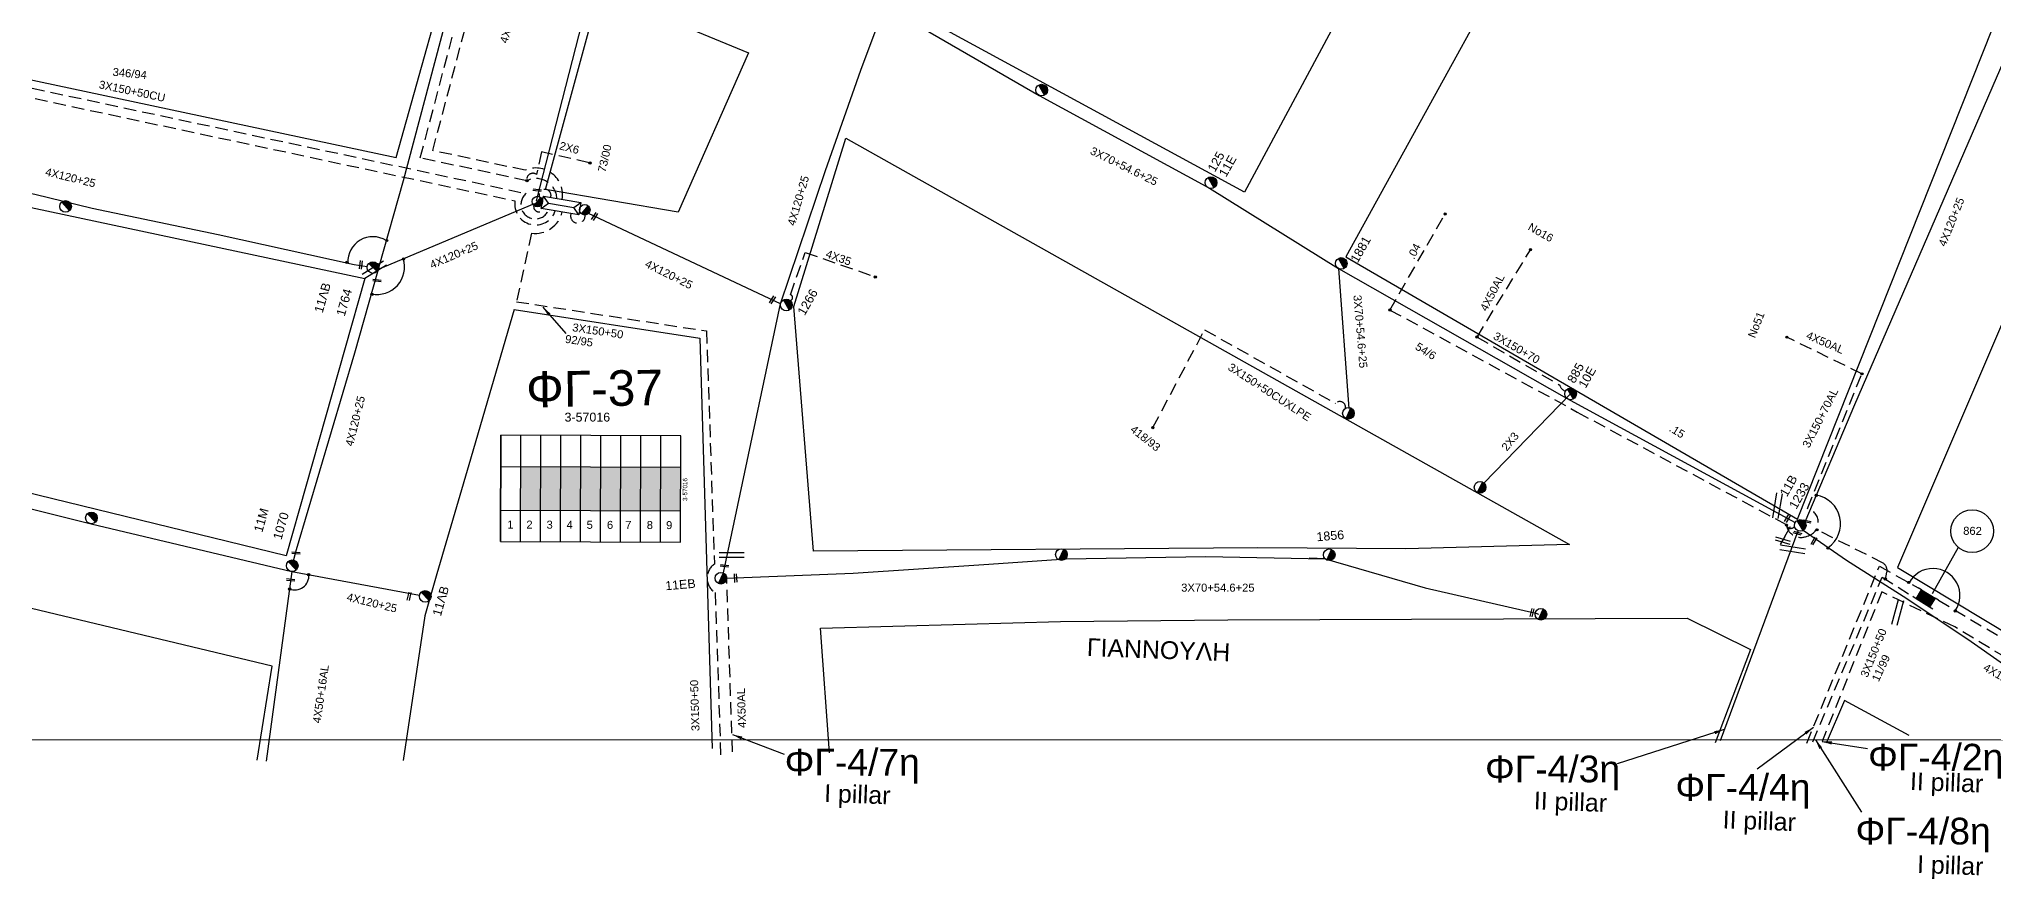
# Model space of a CAD drawing. Header units: millimetres. Extents: x 2662 to 4998, y 438 to 1235.
# Drawn here: x 4490.6 to 4689.3, y 703.5 to 788.8 of the extents above; entities that cross this region are included whole.
import ezdxf
from ezdxf.enums import TextEntityAlignment as Align

# ---------------------------------------------------------------- set-up
doc = ezdxf.new("R2010")
doc.units = ezdxf.units.MM
doc.linetypes.add('DASHED', pattern=[19.05, 12.7, -6.35])
for name, color, linetype in [('Link Box 4 Διευθύνσεων', 7, 'Continuous'), ('Άγνωστα', 7, 'Continuous'), ('Ασφαλειοκιβώτια Χ.Τ 9 αναχωρήσεων', 7, 'Continuous'), ('Γυμνά εναέρια ΧΤ και ΦΟΠ (3Φ)   4x50+16AL', 7, 'Continuous'), ('Επιγραφές - Σχήματα', 7, 'Continuous'), ('Καλώδια ΧΤ   3x150+50CU', 7, 'DASHED'), ('Καλώδια ΧΤ   3x150+70 XLPE', 7, 'DASHED'), ('Καλώδια ΧΤ   3x150+70AL', 7, 'DASHED'), ('Καλώδια ΧΤ   3x150AL+50CU', 7, 'DASHED'), ('Καλώδια ΧΤ   3x150AL+50XLPE', 7, 'DASHED'), ('Καλώδια ΧΤ   4x50AL', 7, 'DASHED'), ('Μηχανική τομή', 7, 'Continuous'), ('Στύλος ΦΜ', 7, 'Continuous'), ('Στύλος ΦΜ @ 1', 7, 'Continuous'), ('Συνδέσεις', 7, 'Continuous'), ('Συνεστραμμένα ΧΤ   3x70+54.6+25 AL', 7, 'SYN_LINE'), ('Συνεστραμμενα ΧΤ  4Χ120+25 Al', 7, 'Continuous'), ('Τομή', 7, 'Continuous'), ('Υποσταθμός εναέριος 2 στύλων', 7, 'Continuous'), ('Υποσταθμός πόλεως', 7, 'Continuous'), ('Υπόβαθρο ΔΕΗ', 7, 'Continuous'), ('Υπόγεια Καλώδια Δικτύου ΧΤ   .04', 7, 'DASHED'), ('Υπόγεια καλώδια Παροχών ΧΤ   .15', 7, 'DASHED')]:
    doc.layers.add(name, color=color, linetype=linetype)
doc.styles.add('arial', font='ARIAL.TTF')
doc.styles.get("Standard").update_dxf_attribs({"font": 'ARIAL.TTF'})
doc.linetypes.add('SYN_LINE', pattern='A,0.5,-0.0001,["/\\/\\/\\/",Standard,S=0.1,R=0,X=0,Y=-0.05],-0.25', length=0.7501)
doc.dimstyles.new('ISO-25', dxfattribs={"dimtxt": 2.5, "dimasz": 2.5, "dimexe": 1.25, "dimexo": 0.625, "dimtad": 1, "dimtxsty": 'Standard', "dimcen": 2.5, "dimadec": 0, "dimazin": 0, "dimtfac": 1, "dimtmove": 0, "dimatfit": 3, "dimfxl": 1, "dimarcsym": 0})

# ---------------------------------------------------------------- blocks, each defined once
blk = doc.blocks.new('ΤΟΜΗ')
at = {"layer": 'Τομή', "ltscale": 40}
for p, q in [((-5.68, 0), (5.68, 0)), ((5.68, -2.33), (-5.68, -2.33))]:
    blk.add_line(p, q, dxfattribs=at)
blk = doc.blocks.new('ΜΗΧΑΝΙΚΗ ΤΟΜΗ')
at = {"layer": 'Μηχανική τομή', "ltscale": 40}
for p, q in [((-1.89, 0.78), (1.89, 0.78)), ((1.89, 0), (-1.89, 0))]:
    blk.add_line(p, q, dxfattribs=at)
blk = doc.blocks.new('ΥΠΑΡΧΩΝ ΤΣΙΜΕΝΤΕΝΙΟΣ ΣΤΥΛΟΣ')
at = {"layer": 'Στύλος ΦΜ'}
blk.add_hatch(color=7, dxfattribs=at).paths.add_polyline_path([(-1.29, -2.28, 0.574793), (2.62, 0, 0.268822), (1.3, 2.27)])
at = {"layer": 'Στύλος ΦΜ', "color": 7}
blk.add_line((-1.29, -2.28), (1.3, 2.27), dxfattribs=at)
blk.add_circle((0, 0), 2.62, dxfattribs=at)
at = {"layer": 'Στύλος ΦΜ', "flags": 4}
for tag, p in [('ΑΡΙΘΜΟΣ', (-4.68, 8.05)), ('ΤΥΠΟΣ', (-4.91, 3.03))]:
    blk.add_attdef(tag, p, '', height=4, dxfattribs=at)
blk = doc.blocks.new('LINK BOX 4 ΑΝΑΧΩΡΗΣΕΩΝ')
at = {"layer": 'Link Box 4 Διευθύνσεων', "ltscale": 40}
blk.add_hatch(color=256, dxfattribs=at).paths.add_polyline_path([(-3.54, 0), (-3.54, -4.67), (3.54, -4.67), (3.54, 0)])
for p, q in [((-3.54, 0), (-5.33, 0)), ((5.33, 0), (3.54, 0)), ((-3.54, -4.67), (-5.33, -4.67)), ((5.33, -4.67), (3.54, -4.67))]:
    blk.add_line(p, q, dxfattribs=at)
blk.add_lwpolyline([(-3.54, -4.67), (-3.54, 0), (3.54, 0), (3.54, -4.67)], close=True, dxfattribs=at)
blk = doc.blocks.new('ΥΠΟΣΤΑΘΜΟΣ ΕΝΑΕΡΙΟΣ ΕΠΙ 2 ΣΤΥΛΩΝ')
at = {"layer": 'Υποσταθμός εναέριος 2 στύλων', "linetype": 'Continuous'}
for points in [[(-11.97, -2.11, 0.574793), (-8.45, -0.07, 0.268822), (-9.64, 1.98)], [(9.68, -2.15, 0.574793), (13.19, -0.1, 0.268822), (12.01, 1.95)]]:
    blk.add_hatch(color=256, dxfattribs=at).paths.add_polyline_path(points)
for p, q in [((-11.97, -2.11), (-9.64, 1.98)), ((9.68, -2.15), (12.01, 1.95))]:
    blk.add_line(p, q, dxfattribs=at)
for centre in [(-10.81, -0.07), (10.84, -0.1)]:
    blk.add_circle(centre, 2.36, dxfattribs=at)
at = {"layer": 'Υποσταθμός πόλεως', "linetype": 'Continuous', "ltscale": 40}
blk.add_lwpolyline([(-8.57, 2.82), (8.57, 2.82), (8.57, -2.82), (-8.57, -2.82)], close=True, dxfattribs=at)
for points in [[(-5.75, 0), (-8.57, 2.82)], [(-8.57, -2.82), (-5.75, 0)], [(-5.75, 0), (5.75, 0)], [(5.75, 0), (8.57, 2.82)], [(8.57, -2.82), (5.75, 0)]]:
    blk.add_lwpolyline(points, dxfattribs=at)
at = {"layer": 'Υποσταθμός εναέριος 2 στύλων', "ltscale": 40, "flags": 1}
for tag, p in [('ΜΕΤΑΣΧΗΜΑΤΙΣΜΟΣ', (14.09, 2.51)), ('ΙΣΧΥΣ', (14.07, -0.28)), ('ΑΡΙΘΜΟΣ', (14.19, -3))]:
    blk.add_attdef(tag, p, '', height=1.8, dxfattribs=at)
blk = doc.blocks.new('_ΣΥΝΔΕΣΗ')
at = {"layer": 'Συνδέσεις', "linetype": 'SYN_LINE', "ltscale": 40}
blk.add_hatch(color=256, dxfattribs=at).paths.add_polyline_path([(0.5, -0.01, 1), (-0.5, -0.01, 1)])
at = {"layer": 'Συνδέσεις'}
blk.add_circle((0, -0.01), 0.5, dxfattribs=at)
blk = doc.blocks.new('ΑΣΦΑΛΕΙΟΚΙΒΩΤΙΟ ΥΠΟΣΤΑΘΜΟΥ 9 ΑΝΑΧΩΡΗΣΕΩΝ')
at = {"layer": 'Ασφαλειοκιβώτια Χ.Τ 9 αναχωρήσεων', "ltscale": 40}
for p, q in [((-23.8, 40.36), (24.02, 40.36)), ((-9.72, 40.36), (-9.72, -40.64)), ((9.94, 40.36), (9.94, -40.64)), ((-23.8, 31.36), (24.02, 31.36)), ((-23.8, 22.36), (24.02, 22.36)), ((-23.8, 13.36), (24.02, 13.36)), ((-23.8, 4.36), (24.02, 4.36)), ((-23.8, -4.64), (24.02, -4.64)), ((-23.8, -13.64), (24.02, -13.64)), ((-23.8, -22.64), (24.02, -22.64)), ((-23.8, -31.64), (24.02, -31.64))]:
    blk.add_line(p, q, dxfattribs=at)
at = {"layer": 'Ασφαλειοκιβώτια Χ.Τ 9 αναχωρήσεων'}
blk.add_lwpolyline([(-23.8, -40.64), (24.02, -40.64), (24.02, 40.36), (-23.8, 40.36)], close=True, dxfattribs=at)
for s, p in [('1', (-17.96, 37.24)), ('2', (-17.96, 28.67)), ('3', (-17.96, 19.6)), ('4', (-17.96, 10.58)), ('5', (-17.96, 1.57)), ('6', (-17.96, -7.57)), ('7', (-17.96, -15.81)), ('8', (-17.96, -25.5)), ('9', (-17.96, -34.19))]:
    blk.add_text(s, height=3.6, rotation=270, dxfattribs=at).set_placement(p)
at = {"layer": 'Ασφαλειοκιβώτια Χ.Τ 9 αναχωρήσεων', "ltscale": 40}
for tag, height, p in [('ΟΝΟΜΑ', 5, (-0.16, 44.31)), ('ΚΕΙΜΕΝΟ 1', 2, (17.06, 35.59)), ('ΚΕΙΜΕΝΟ 2', 2, (17.06, 26.88)), ('ΚΕΙΜΕΝΟ 3', 2, (17.06, 17.69)), ('ΚΕΙΜΕΝΟ 4', 2, (17.06, 8.71)), ('ΚΕΙΜΕΝΟ 5', 2, (17.06, -0.13)), ('ΚΕΙΜΕΝΟ 6', 2, (17.06, -9.05)), ('ΚΕΙΜΕΝΟ 7', 2, (17.06, -18.13)), ('ΚΕΙΜΕΝΟ 8', 2, (17.06, -26.85)), ('ΚΕΙΜΕΝΟ 9', 2, (17.06, -35.99)), ('ΣΧ', 2, (-0.1, -42.64))]:
    blk.add_attdef(tag, text='', height=height, dxfattribs=at).set_placement(p, align=Align.MIDDLE_CENTER)
blk = doc.blocks.new('τομή_')
at = {"layer": 'Επιγραφές - Σχήματα'}
for p, q in [((-1.29, -0.22), (0.13, 0.75)), ((-1.08, -0.46), (0.34, 0.51)), ((-0.66, 0.62), (-0.29, -0.37))]:
    blk.add_line(p, q, dxfattribs=at)

msp = doc.modelspace()

# ---------------------------------------------------------------- hatches: boundary and pattern name
at = {"layer": 'Ασφαλειοκιβώτια Χ.Τ 9 αναχωρήσεων'}
h = msp.add_hatch(color=30, dxfattribs=at)
h.dxf.hatch_style = 1
h.paths.add_polyline_path([(4539.53, 745.38), (4539.51, 740.94), (4541.55, 740.93), (4541.56, 745.37)])
h = msp.add_hatch(color=5, dxfattribs=at)
h.dxf.hatch_style = 1
h.paths.add_polyline_path([(4541.56, 745.37), (4541.55, 740.93), (4543.58, 740.92), (4543.6, 745.37)])
h = msp.add_hatch(color=151, dxfattribs=at)
h.dxf.hatch_style = 1
h.paths.add_polyline_path([(4543.6, 745.37), (4543.58, 740.92), (4545.62, 740.92), (4545.63, 745.36)])
h = msp.add_hatch(color=62, dxfattribs=at)
h.dxf.hatch_style = 1
h.paths.add_polyline_path([(4545.63, 745.36), (4545.62, 740.92), (4547.65, 740.91), (4547.66, 745.35)])
h = msp.add_hatch(color=6, dxfattribs=at)
h.dxf.hatch_style = 1
h.paths.add_polyline_path([(4547.66, 745.35), (4547.65, 740.91), (4549.68, 740.9), (4549.7, 745.34)])
h = msp.add_hatch(color=85, dxfattribs=at)
h.dxf.hatch_style = 1
h.paths.add_polyline_path([(4549.7, 745.34), (4549.68, 740.9), (4551.72, 740.9), (4551.73, 745.34)])
h = msp.add_hatch(color=1, dxfattribs=at)
h.dxf.hatch_style = 1
h.paths.add_polyline_path([(4551.73, 745.34), (4551.72, 740.9), (4553.75, 740.89), (4553.77, 745.33)])
h = msp.add_hatch(color=2, dxfattribs=at)
h.dxf.hatch_style = 1
h.paths.add_polyline_path([(4553.77, 745.33), (4553.75, 740.89), (4555.78, 740.88), (4555.8, 745.32)])

# ---------------------------------------------------------------- linework, layer by layer
at = {"layer": 'Άγνωστα', "color": 133, "linetype": 'SYN_LINE', "ltscale": 10}
for points in [[(4670.13, 739.75), (4675.19, 751.68), (4694.14, 795.41), (4694.14, 795.41), (4694.14, 795.41), (4696.88, 800.79)], [(4705.66, 715.74), (4701.64, 718.01), (4692.91, 723.42), (4687.03, 727.57), (4680.48, 731.92), (4674.35, 735.84), (4669.95, 738.89)]]:
    msp.add_lwpolyline(points, dxfattribs=at)
at = {"layer": 'Άγνωστα', "color": 62, "linetype": 'DASHED', "ltscale": 0.1}
msp.add_lwpolyline([(4546.5, 776.28), (4541.66, 777.37), (4541.14, 775.09, 0.670292), (4540.16, 774.45)], format="xyb", dxfattribs=at)
at = {"layer": 'Άγνωστα', "color": 30, "linetype": 'DASHED', "ltscale": 0.1}
msp.add_lwpolyline([(4566.92, 762.27, 0.84474), (4566.97, 762.85), (4568.48, 767.16), (4575.6, 764.66)], format="xyb", dxfattribs=at)
at = {"layer": 'Άγνωστα', "color": 30}
msp.add_lwpolyline([(4646.3, 752.77), (4637.49, 743.7)], dxfattribs=at)
at = {"layer": 'Άγνωστα', "color": 85}
msp.add_lwpolyline([(4661.55, 717.53), (4669.44, 738.84)], dxfattribs=at)
at = {"layer": 'Άγνωστα', "color": 7}
msp.add_arc((4670.81, 739.57), 2.94, 304.511, 80.7005, dxfattribs=at)
at = {"layer": 'Άγνωστα', "color": 133}
msp.add_arc((4683.14, 732.27), 2.75, 325.4941, 151.8682, dxfattribs=at)
at = {"layer": 'Γυμνά εναέρια ΧΤ και ΦΟΠ (3Φ)   4x50+16AL', "color": 151, "ltscale": 40}
msp.add_lwpolyline([(4516.26, 734.71), (4513.66, 715.44)], dxfattribs=at)
at = {"layer": 'Επιγραφές - Σχήματα'}
for points in [[(4901.44, 1215.67), (4901.44, 1215.67), (3912.5, 1215.67), (3912.5, 717.65), (4901.44, 717.58)], [(4685.72, 737.15), (4683.07, 732.45)]]:
    msp.add_lwpolyline(points, dxfattribs=at)
msp.add_circle((4687.13, 738.81), 2.17, dxfattribs=at)
at = {"layer": 'Καλώδια ΧΤ   3x150+50CU', "color": 2, "ltscale": 0.1}
msp.add_lwpolyline([(4413.96, 799.95, 0.463615), (4415.31, 799.8), (4429.22, 796.75), (4439.69, 794.57), (4452, 792), (4462.27, 789.86), (4465.2, 789.17, 0.908885), (4467.82, 787.55), (4538.96, 772.4, 0.917879), (4543.06, 771.39)], format="xyb", dxfattribs=at)
at = {"layer": 'Καλώδια ΧΤ   3x150+70 XLPE', "color": 62, "linetype": 'DASHED', "ltscale": 0.1}
msp.add_lwpolyline([(4543.23, 772.65, 0.534472), (4540.15, 774.45), (4529.33, 776.76), (4538.05, 809.69, 0.422011), (4537.85, 810.96)], format="xyb", dxfattribs=at)
at = {"layer": 'Καλώδια ΧΤ   3x150+70AL', "color": 30, "linetype": 'DASHED', "ltscale": 0.1}
msp.add_lwpolyline([(4636.78, 758.55), (4645.2, 753.66, 0.285692), (4645.78, 753.06)], format="xyb", dxfattribs=at)
at = {"layer": 'Καλώδια ΧΤ   3x150+70AL', "color": 27, "ltscale": 0.1}
msp.add_lwpolyline([(4670.36, 738.32, 0.79727), (4670.38, 741.11), (4675.92, 754.81)], format="xyb", dxfattribs=at)
at = {"layer": 'Καλώδια ΧΤ   3x150+70AL', "color": 151, "linetype": 'DASHED', "ltscale": 0.1}
for points in [[(4670.32, 717.26), (4677.69, 735.24), (4681.65, 733.06)], [(4683.69, 731.79), (4683.69, 731.79), (4702.2, 720.79), (4708.58, 716.93)]]:
    msp.add_lwpolyline(points, dxfattribs=at)
at = {"layer": 'Καλώδια ΧΤ   3x150+70AL', "color": 30, "ltscale": 0.1}
msp.add_lwpolyline([(4708.04, 715.69), (4702.44, 718.83), (4693.8, 723.99), (4685.36, 729.07), (4677.94, 732.63), (4671.86, 717.44)], dxfattribs=at)
at = {"layer": 'Καλώδια ΧΤ   3x150+70AL', "color": 27, "ltscale": 0.1}
msp.add_arc((4669.72, 739.67), 1.5, 187.3358, 295.25, dxfattribs=at)
at = {"layer": 'Καλώδια ΧΤ   3x150AL+50CU', "color": 27, "linetype": 'DASHED', "ltscale": 0.1}
msp.add_lwpolyline([(4627.93, 761.3), (4646.98, 750.92), (4668.23, 739.48, 0.674281), (4669.07, 739.3)], format="xyb", dxfattribs=at)
at = {"layer": 'Καλώδια ΧΤ   3x150AL+50XLPE', "color": 6, "linetype": 'DASHED', "ltscale": 0.1}
msp.add_lwpolyline([(4543.76, 772.56, 0.597627), (4539.99, 775.51), (4530.6, 777.51), (4538.53, 807.43, 0.380292), (4538.8, 812.13), (4546.26, 838.7), (4548.3, 847.65, -0.483571), (4545.65, 850.29), (4543.02, 851.58)], format="xyb", dxfattribs=at)
at = {"layer": 'Καλώδια ΧΤ   3x150AL+50XLPE', "color": 1, "linetype": 'DASHED', "ltscale": 0.1}
msp.add_lwpolyline([(4466.56, 788.14, 0.735168), (4467.52, 788.61), (4540.09, 773.15, 1.294095), (4542.39, 771.5)], format="xyb", dxfattribs=at)
at = {"layer": 'Καλώδια ΧΤ   3x150AL+50XLPE', "color": 85, "linetype": 'DASHED', "ltscale": 0.1}
msp.add_lwpolyline([(4543.76, 771.27, -0.38632), (4540.63, 769.11), (4539.11, 762.14), (4558.44, 759.17), (4559.23, 735.46, 0.538496), (4559.32, 732.56), (4559.88, 715.78)], format="xyb", dxfattribs=at)
at = {"layer": 'Καλώδια ΧΤ   3x150AL+50XLPE', "color": 30, "linetype": 'DASHED', "ltscale": 0.1}
msp.add_lwpolyline([(4603.83, 749.35), (4609.07, 759.28), (4622.4, 751.8, -0.749088), (4623.41, 751.31)], format="xyb", dxfattribs=at)
at = {"layer": 'Καλώδια ΧΤ   3x150AL+50XLPE', "color": 27, "linetype": 'DASHED', "ltscale": 0.1}
msp.add_lwpolyline([(4678.33, 733.91), (4678.46, 734.64, 0.286096), (4678.08, 735.57), (4671.41, 738.91)], format="xyb", dxfattribs=at)
msp.add_lwpolyline([(4670.92, 717.39), (4677.98, 734.12), (4681.09, 732.16)], dxfattribs=at)
at = {"layer": 'Καλώδια ΧΤ   3x150AL+50XLPE', "color": 5, "linetype": 'DASHED', "ltscale": 0.1}
msp.add_arc((4542.02, 772.96), 0.603, 340.5556, 192.7855, dxfattribs=at)
at = {"layer": 'Καλώδια ΧΤ   3x150AL+50XLPE', "color": 151, "linetype": 'DASHED', "ltscale": 0.1}
msp.add_arc((4541.4, 771.82), 0.541, 144.6473, 334.4738, dxfattribs=at)
at = {"layer": 'Καλώδια ΧΤ   3x150AL+50XLPE', "color": 30, "linetype": 'DASHED', "ltscale": 0.1}
msp.add_arc((4545.35, 770.87), 0.737, 160.3504, 7.4968, dxfattribs=at)
at = {"layer": 'Καλώδια ΧΤ   4x50AL', "color": 30, "ltscale": 0.1}
msp.add_lwpolyline([(4636.78, 758.55), (4642.22, 767.43)], dxfattribs=at)
at = {"layer": 'Καλώδια ΧΤ   4x50AL', "color": 27, "ltscale": 0.1}
msp.add_lwpolyline([(4675.92, 754.81), (4668.28, 758.54)], dxfattribs=at)
at = {"layer": 'Καλώδια ΧΤ   4x50AL', "color": 173, "ltscale": 0.1}
msp.add_lwpolyline([(4561.08, 716.36), (4560.49, 734.05)], dxfattribs=at)
at = {"layer": 'Συνεστραμμένα ΧΤ   3x70+54.6+25 AL', "color": 30, "linetype": 'SYN_LINE', "ltscale": 10}
for points in [[(4576.83, 792.01), (4592.26, 783.12), (4609.57, 773.68), (4622.69, 765.52), (4645.88, 752.34), (4669.13, 739.68)], [(4622.69, 765.52), (4623.73, 751.29)]]:
    msp.add_lwpolyline(points, dxfattribs=at)
at = {"layer": 'Συνεστραμμένα ΧΤ   3x70+54.6+25 AL', "color": 173, "linetype": 'SYN_LINE', "ltscale": 10}
msp.add_lwpolyline([(4560.49, 734.05), (4573.34, 734.55), (4586.62, 735.42), (4595.01, 735.99), (4609.21, 736.25), (4621.33, 736), (4619.71, 736.06), (4621.33, 736), (4631.52, 733.04), (4642.75, 730.48), (4643.02, 730.37)], dxfattribs=at)
at = {"layer": 'Συνεστραμμενα ΧΤ  4Χ120+25 Al', "color": 5, "linetype": 'SYN_LINE', "ltscale": 10}
for points in [[(4537.28, 810.97), (4527.6, 774.43), (4525.1, 765.69)], [(4549.41, 804.79), (4541.1, 772.41)], [(4464.65, 778.24), (4490.13, 773.09), (4495.98, 771.67), (4508.78, 768.99), (4522.62, 765.92), (4523.93, 765.71)]]:
    msp.add_lwpolyline(points, dxfattribs=at)
at = {"layer": 'Συνεστραμμενα ΧΤ  4Χ120+25 Al', "color": 30, "linetype": 'SYN_LINE', "ltscale": 10}
for points in [[(4560.15, 734.57), (4565.97, 761.93), (4570.55, 775.49), (4574.13, 785.67), (4576.4, 791.74)], [(4565.97, 761.93), (4546.44, 771.12)]]:
    msp.add_lwpolyline(points, dxfattribs=at)
at = {"layer": 'Συνεστραμμενα ΧΤ  4Χ120+25 Al', "color": 151, "linetype": 'SYN_LINE', "ltscale": 10}
for points in [[(4525.09, 765.46), (4540.96, 772.14)], [(4516.31, 735.3), (4516.75, 736.96), (4522.69, 756.95), (4525.09, 765.46)], [(4458.91, 749.49), (4477.36, 744.18), (4495.85, 739.57), (4516.26, 734.71), (4529.25, 732.29)]]:
    msp.add_lwpolyline(points, dxfattribs=at)
at = {"layer": 'Υπόβαθρο ΔΕΗ'}
for points in [[(4635.92, 815.7), (4613.13, 773.28), (4577.75, 792.5), (4596.17, 834.72), (4635.92, 815.7)], [(4414.26, 800.81), (4526.87, 776.82), (4533.43, 800.16), (4429.25, 830.71), (4414.26, 800.81)], [(4689.21, 789.91), (4647.28, 810), (4623.45, 766.72), (4669.38, 740.02), (4689.21, 789.91)], [(4547.54, 793.72), (4562.69, 787.46), (4555.56, 771.25), (4542.05, 773.56), (4547.54, 793.72)], [(4770.69, 718.2), (4781.84, 746.95), (4700.76, 784.62), (4700.76, 784.62), (4679.54, 735.11), (4708.7, 717.56)], [(4569.32, 736.78), (4567.33, 761.65), (4572.6, 778.78), (4646.2, 737.45), (4629.53, 737.01), (4614.5, 737.12), (4614.5, 737.12), (4569.32, 736.78), (4569.32, 736.78), (4569.32, 736.78), (4569.32, 736.78)], [(4472.2, 775.44), (4523.7, 764.49), (4515.68, 736.3), (4466.67, 748.26), (4472.2, 775.44)], [(4538.87, 761.35), (4534.26, 745.56), (4531.02, 734.47), (4529.78, 730.19), (4527.59, 715.51)], [(4538.87, 761.35), (4557.77, 758.45), (4559, 716.73)], [(4668.08, 738.27), (4668.64, 739.27)], [(4512.76, 715.54), (4514.26, 725.08), (4464.46, 737.01), (4462.3, 716.49)], [(4570.93, 716.26), (4570.01, 728.94), (4570.01, 728.94), (4584.74, 729.35), (4594.44, 729.64), (4611.45, 729.78), (4611.45, 729.78), (4658.15, 729.97), (4658.15, 729.97), (4658.15, 729.97), (4664.6, 726.78), (4660.98, 717.3)], [(4680.71, 718.04), (4674.15, 721.58), (4672.29, 717.26)]]:
    msp.add_lwpolyline(points, dxfattribs=at)
for centre, radius, start, end in [((4524.52, 766.18), 2.57, 58.2856, 182.4291), ((4524.93, 765.68), 2.8, 258.6023, 17.1278), ((4516.59, 734.25), 1.41, 246.6155, 5.8437)]:
    msp.add_arc(centre, radius, start, end, dxfattribs=at)
at = {"layer": 'Υπόγεια Καλώδια Δικτύου ΧΤ   .04', "color": 27, "ltscale": 0.1}
msp.add_lwpolyline([(4627.93, 761.3), (4633.54, 771.06)], dxfattribs=at)

# ---------------------------------------------------------------- block references
at = {"layer": 'Link Box 4 Διευθύνσεων', "xscale": 0.2259914949150555, "yscale": 0.2259914949150555, "zscale": 0.2259914949150555, "rotation": 328.0896673429032}
msp.add_blockref('LINK BOX 4 ΑΝΑΧΩΡΗΣΕΩΝ', (4682.67, 732.42), dxfattribs=at)
at = {"layer": 'Ασφαλειοκιβώτια Χ.Τ 9 αναχωρήσεων'}
ref = msp.add_blockref('ΑΣΦΑΛΕΙΟΚΙΒΩΤΙΟ ΥΠΟΣΤΑΘΜΟΥ 9 ΑΝΑΧΩΡΗΣΕΩΝ', (4546.61, 743.11), dxfattribs=dict(at, xscale=0.2259914949150556, yscale=0.2259914949150556, zscale=0.2259914949150556, rotation=89.79863056021844))
ref.add_attrib('ΣΧ', '3-57016', dxfattribs={"ltscale": 40, "height": 0.452, "rotation": 89.7986}).set_placement((4556.25, 743.05), align=Align.MIDDLE_CENTER)
at = {"layer": 'Επιγραφές - Σχήματα', "xscale": 0.9039659796602222, "yscale": 0.9039659796602222, "zscale": 0.9039659796602222, "rotation": 309.0412944555821}
msp.add_blockref('τομή_', (4668.02, 737.45), dxfattribs=at)
at = {"layer": 'Μηχανική τομή'}
for p, xscale, yscale, zscale, rotation in [((4541.21, 773.4), 0.2259914949150553, 0.2259914949150553, 0.2259914949150553, 352.9996704273906), ((4547.12, 770.76), 0.2259914949150553, 0.2259914949150553, 0.2259914949150553, 57.78528727318029), ((4523.36, 765.88), 0.2259914949150553, 0.2259914949150553, 0.2259914949150553, 82.99967042739064), ((4524.92, 764.21), 0.2259914949150553, 0.2259914949150553, 0.2259914949150553, 352.9996704273906), ((4565.21, 762.28), 0.2259914949150553, 0.2259914949150553, 0.2259914949150553, 57.78528727318029), ((4668.42, 740.07), 0.2259914949150552, 0.2259914949150552, 0.2259914949150552, 58.96063760189272), ((4670.35, 739.88), 0.2259914949150552, 0.2259914949150552, 0.2259914949150552, 169.6714457444715), ((4669.39, 738.69), 0.2259914949150552, 0.2259914949150552, 0.2259914949150552, 163.9472927942665), ((4671.11, 737.78), 0.2259914949150552, 0.2259914949150552, 0.2259914949150552, 59.29545997722577), ((4516.68, 736.51), 0.2259914949150553, 0.2259914949150553, 0.2259914949150553, 354.8584678546199), ((4516.14, 733.77), 0.2259914949150553, 0.2259914949150553, 0.2259914949150553, 354.8584678546199), ((4560.26, 735.21), 0.2259914949150553, 0.2259914949150553, 0.2259914949150553, 352.9996704273906), ((4561.48, 734.04), 0.2259914949150553, 0.2259914949150553, 0.2259914949150553, 92.94160675283698), ((4528.28, 732.17), 0.2259914949150553, 0.2259914949150553, 0.2259914949150553, 77.1699029079921), ((4642.46, 730.51), 0.2259914949150553, 0.2259914949150553, 0.2259914949150553, 77.25174530169693)]:
    msp.add_blockref('ΜΗΧΑΝΙΚΗ ΤΟΜΗ', p, dxfattribs=dict(at, xscale=xscale, yscale=yscale, zscale=zscale, rotation=rotation))
at = {"layer": 'Στύλος ΦΜ @ 1', "ltscale": 40}
for p, xscale, yscale, zscale, rotation in [((4592.51, 783.66), 0.2259914949150554, 0.2259914949150554, 0.2259914949150554, 60.43658789886273), ((4493.26, 771.83), 0.2259914949150552, 0.2259914949150552, 0.2259914949150552, 70.76927118637367), ((4623.71, 750.8), 0.2259914949150554, 0.2259914949150554, 0.2259914949150554, 4.922608508150385), ((4637.09, 743.27), 0.2259914949150554, 0.2259914949150554, 0.2259914949150554, 4.922608508150385), ((4495.89, 740.16), 0.2259914949150874, 0.2259914949150874, 0.2259914949150874, 74.15867330852288), ((4594.52, 736.43), 0.2259914949150554, 0.2259914949150554, 0.2259914949150554, 4.922608508150387), ((4643.27, 730.36), 0.2259914949150554, 0.2259914949150554, 0.2259914949150554, 4.922608508150387)]:
    msp.add_blockref('ΥΠΑΡΧΩΝ ΤΣΙΜΕΝΤΕΝΙΟΣ ΣΤΥΛΟΣ', p, dxfattribs=dict(at, xscale=xscale, yscale=yscale, zscale=zscale, rotation=rotation))
ref = msp.add_blockref('ΥΠΑΡΧΩΝ ΤΣΙΜΕΝΤΕΝΙΟΣ ΣΤΥΛΟΣ', (4609.73, 774.25), dxfattribs=dict(at, xscale=0.2259914949150554, yscale=0.2259914949150554, zscale=0.2259914949150554, rotation=60.43658789886273))
ref.add_attrib('ΤΥΠΟΣ', '11E', (4611.26, 774.74), dxfattribs={"layer": 'Στύλος ΦΜ', "height": 0.904, "rotation": 60.4366, "flags": 4})
ref.add_attrib('ΑΡΙΘΜΟΣ', '125', (4610.12, 775.24), dxfattribs={"layer": 'Στύλος ΦΜ', "height": 0.904, "rotation": 60.4366, "flags": 4})
ref = msp.add_blockref('ΥΠΑΡΧΩΝ ΤΣΙΜΕΝΤΕΝΙΟΣ ΣΤΥΛΟΣ', (4622.98, 766.03), dxfattribs=dict(at, xscale=0.2259914949150554, yscale=0.2259914949150554, zscale=0.2259914949150554, rotation=60.43658789886273))
ref.add_attrib('ΑΡΙΘΜΟΣ', '1881', (4624.64, 766.02), dxfattribs={"layer": 'Στύλος ΦΜ', "height": 0.904, "rotation": 60.4366, "flags": 4})
ref = msp.add_blockref('ΥΠΑΡΧΩΝ ΤΣΙΜΕΝΤΕΝΙΟΣ ΣΤΥΛΟΣ', (4524.52, 765.62), dxfattribs=dict(at, xscale=0.2259914949150553, yscale=0.2259914949150553, zscale=0.2259914949150553, rotation=74.15867330854707))
ref.add_attrib('ΤΥΠΟΣ', '1764', (4521.64, 760.6), dxfattribs={"layer": 'Στύλος ΦΜ', "height": 0.904, "rotation": 74.1587, "flags": 4})
ref.add_attrib('ΑΡΙΘΜΟΣ', '11ΛΒ', (4519.4, 760.94), dxfattribs={"layer": 'Στύλος ΦΜ', "height": 0.904, "rotation": 74.1587, "flags": 4})
ref = msp.add_blockref('ΥΠΑΡΧΩΝ ΤΣΙΜΕΝΤΕΝΙΟΣ ΣΤΥΛΟΣ', (4566.55, 761.81), dxfattribs=dict(at, xscale=0.2259914949150554, yscale=0.2259914949150554, zscale=0.2259914949150554, rotation=60.43658789886273))
ref.add_attrib('ΑΡΙΘΜΟΣ', '1266', (4568.41, 760.66), dxfattribs={"layer": 'Στύλος ΦΜ', "height": 0.904, "rotation": 60.4366, "flags": 4})
ref = msp.add_blockref('ΥΠΑΡΧΩΝ ΤΣΙΜΕΝΤΕΝΙΟΣ ΣΤΥΛΟΣ', (4646.29, 752.77), dxfattribs=dict(at, xscale=0.2259914949150554, yscale=0.2259914949150554, zscale=0.2259914949150554, rotation=60.43658789886273))
ref.add_attrib('ΤΥΠΟΣ', '10E', (4647.82, 753.26), dxfattribs={"layer": 'Στύλος ΦΜ', "height": 0.904, "rotation": 60.4366, "flags": 4})
ref.add_attrib('ΑΡΙΘΜΟΣ', '885', (4646.68, 753.76), dxfattribs={"layer": 'Στύλος ΦΜ', "height": 0.904, "rotation": 60.4366, "flags": 4})
ref = msp.add_blockref('ΥΠΑΡΧΩΝ ΤΣΙΜΕΝΤΕΝΙΟΣ ΣΤΥΛΟΣ', (4669.65, 739.4), dxfattribs=dict(at, xscale=0.2259914949150554, yscale=0.2259914949150554, zscale=0.2259914949150554, rotation=60.43658789886273))
ref.add_attrib('ΤΥΠΟΣ', '1233', (4669.24, 740.97), dxfattribs={"layer": 'Στύλος ΦΜ', "height": 0.904, "rotation": 60.4366, "flags": 4})
ref.add_attrib('ΑΡΙΘΜΟΣ', '11B', (4668.29, 742.23), dxfattribs={"layer": 'Στύλος ΦΜ', "height": 0.904, "rotation": 60.4366, "flags": 4})
ref = msp.add_blockref('ΥΠΑΡΧΩΝ ΤΣΙΜΕΝΤΕΝΙΟΣ ΣΤΥΛΟΣ', (4516.31, 735.3), dxfattribs=dict(at, xscale=0.2259914949150553, yscale=0.2259914949150553, zscale=0.2259914949150553, rotation=74.15867330854707))
ref.add_attrib('ΤΥΠΟΣ', '1070', (4515.21, 737.87), dxfattribs={"layer": 'Στύλος ΦΜ', "height": 0.904, "rotation": 74.1587, "flags": 4})
ref.add_attrib('ΑΡΙΘΜΟΣ', '11Μ', (4513.26, 738.63), dxfattribs={"layer": 'Στύλος ΦΜ', "height": 0.904, "rotation": 74.1587, "flags": 4})
ref = msp.add_blockref('ΥΠΑΡΧΩΝ ΤΣΙΜΕΝΤΕΝΙΟΣ ΣΤΥΛΟΣ', (4621.75, 736.41), dxfattribs=dict(at, xscale=0.2259914949150554, yscale=0.2259914949150554, zscale=0.2259914949150554, rotation=4.922608508150387))
ref.add_attrib('ΑΡΙΘΜΟΣ', '1856', (4620.5, 737.78), dxfattribs={"layer": 'Στύλος ΦΜ', "height": 0.904, "rotation": 4.9226, "flags": 4})
ref = msp.add_blockref('ΥΠΑΡΧΩΝ ΤΣΙΜΕΝΤΕΝΙΟΣ ΣΤΥΛΟΣ', (4559.9, 734.03), dxfattribs=dict(at, xscale=0.2259914949150554, yscale=0.2259914949150554, zscale=0.2259914949150554, rotation=4.922608508150387))
ref.add_attrib('ΑΡΙΘΜΟΣ', '11EB', (4554.28, 732.8), dxfattribs={"layer": 'Στύλος ΦΜ', "height": 0.904, "rotation": 4.9226, "flags": 4})
ref = msp.add_blockref('ΥΠΑΡΧΩΝ ΤΣΙΜΕΝΤΕΝΙΟΣ ΣΤΥΛΟΣ', (4529.83, 732.18), dxfattribs=dict(at, xscale=0.2259914949150553, yscale=0.2259914949150553, zscale=0.2259914949150553, rotation=74.15867330854707))
ref.add_attrib('ΑΡΙΘΜΟΣ', '11ΛΒ', (4531.42, 730.1), dxfattribs={"layer": 'Στύλος ΦΜ', "height": 0.904, "rotation": 74.1587, "flags": 4})
at = {"layer": 'Συνδέσεις', "xscale": 0.2259914949150555, "yscale": 0.2259914949150555, "zscale": 0.2259914949150555}
for p in [(4546.58, 776.25), (4540.18, 774.46), (4633.54, 771.06), (4525.93, 768.37), (4642.22, 767.43), (4521.89, 766.14), (4527.62, 766.48), (4575.6, 764.66), (4524.41, 762.9), (4627.93, 761.3), (4636.78, 758.55), (4668.28, 758.54), (4675.92, 754.81), (4603.82, 749.34), (4671.27, 742.45), (4668.25, 739.43), (4671.37, 738.95), (4672.46, 737.09), (4517.98, 734.4), (4678.29, 733.94), (4680.68, 733.6), (4516.05, 732.93), (4685.41, 730.7)]:
    msp.add_blockref('_ΣΥΝΔΕΣΗ', p, dxfattribs=at)
at = {"layer": 'Τομή'}
for p, xscale, yscale, zscale, rotation in [((4524.79, 765.17), 0.2259914949150552, 0.2259914949150552, 0.2259914949150552, 211.6498021149269), ((4667.06, 741.44), 0.2259914949150552, 0.2259914949150552, 0.2259914949150552, 80.29653936950953), ((4668.83, 736.7), 0.2259914949150553, 0.2259914949150553, 0.2259914949150553, 170.7531993965173), ((4560.99, 736.13), 0.2259914949150553, 0.2259914949150553, 0.2259914949150553, 180.0748840698136), ((4679.3, 730.61), 0.2259914949150552, 0.2259914949150552, 0.2259914949150552, 75.17209851090826)]:
    msp.add_blockref('ΤΟΜΗ', p, dxfattribs=dict(at, xscale=xscale, yscale=yscale, zscale=zscale, rotation=rotation))
at = {"layer": 'Υποσταθμός εναέριος 2 στύλων', "xscale": 0.2259914949150554, "yscale": 0.2259914949150554, "zscale": 0.2259914949150554, "rotation": 350.1997320760487}
msp.add_blockref('ΥΠΟΣΤΑΘΜΟΣ ΕΝΑΕΡΙΟΣ ΕΠΙ 2 ΣΤΥΛΩΝ', (4543.65, 771.93), dxfattribs=at)

# ---------------------------------------------------------------- texts
at = {"ltscale": 40, "insert": (4540.06, 755.03), "char_height": 3.6159, "width": 19.1112, "attachment_point": 1, "rotation": 0.8451, "style": 'arial'}
msp.add_mtext('{\\fArial|b0|i0|c204|p34;Ф}Γ-37', dxfattribs=at)
at = {"layer": 'Άγνωστα', "ltscale": 40, "attachment_point": 1, "style": 'arial'}
for s, insert, char_height, width, rotation in [('4X120+25', (4537.4, 788.58), 0.814, 62.5458, 73.7392), ('346/94', (4498.1, 785.93), 0.814, 62.5458, 354.47), ('2X6', (4543.61, 778.44), 0.814, 62.5458, 345.4344), ('73/00', (4547.37, 775.43), 0.814, 62.5458, 77.1209), ('3X70+54.6+25', (4597.72, 777.93), 0.8136, 62.5458, 333.8658), ('4X120+25', (4491.33, 775.78), 0.814, 62.5458, 346.3507), ('4X120+25', (4566.64, 770.03), 0.814, 62.5458, 73.7392), ('4X120+25', (4683.66, 767.99), 0.814, 62.5458, 68.0779), ('Νο16', (4642.28, 770.21), 0.814, 62.5458, 330.5489), ('4X120+25', (4530.19, 766.22), 0.814, 62.5458, 23.4631), ('4X35', (4570.75, 767.45), 0.814, 62.5458, 340.5009), ('4X120+25', (4552.46, 766.45), 0.814, 62.5458, 333.5137), ('3X70+54.6+25', (4625.02, 762.86), 0.8136, 62.5458, 274.7751), ('3X150+50', (4544.87, 759.96), 0.814, 62.5458, 351.5066), ('Νο51', (4664.29, 758.68), 0.814, 62.5458, 68.4427), ('92/95', (4544.13, 758.78), 0.814, 62.5458, 351.7394), ('54/6', (4630.85, 758.05), 0.814, 62.5458, 328.0744), ('3X150+50CUXLPE', (4611.82, 755.96), 0.8136, 62.5458, 326.9626), ('4X120+25', (4521.69, 747.58), 0.814, 62.5458, 76.1022), ('418/93', (4601.95, 749.65), 0.814, 62.5458, 321.8808), ('2X3', (4639.19, 747.41), 0.814, 62.5458, 50.8115), ('3X70+54.6+25', (4606.7, 733.48), 0.8136, 62.5458, 359.9468), ('4X120+25', (4521.98, 732.55), 0.814, 62.5458, 346.3507), ('3X150+50', (4675.73, 724.18), 0.814, 62.5458, 67.7106), ('11/99', (4676.88, 723.78), 0.814, 4.7705, 65.1227), ('3X150+50', (4556.91, 718.47), 0.814, 62.5458, 91.639), ('4X120+25', (4688.58, 725.42), 0.814, 62.5458, 329.791)]:
    msp.add_mtext(s, dxfattribs=dict(at, insert=insert, char_height=char_height, width=width, rotation=rotation))
at = {"layer": 'Άγνωστα', "insert": (4544, 750.86), "char_height": 0.904, "width": 18.9988, "attachment_point": 1}
msp.add_mtext('3-57016', dxfattribs=at)
at = {"layer": 'Γυμνά εναέρια ΧΤ και ΦΟΠ (3Φ)   4x50+16AL', "ltscale": 40, "insert": (4518.38, 719.36), "char_height": 0.814, "width": 62.5458, "attachment_point": 1, "rotation": 81.7849, "style": 'arial'}
msp.add_mtext('4X50+16AL', dxfattribs=at)
at = {"layer": 'Επιγραφές - Σχήματα', "insert": (4686.22, 739.26), "char_height": 0.814, "width": 7.7372, "attachment_point": 1, "rotation": 359.4102}
msp.add_mtext('862', dxfattribs=at)
at = {"layer": 'Επιγραφές - Σχήματα', "ltscale": 40, "char_height": 1.808, "width": 19.1112, "attachment_point": 1, "rotation": 357.8616, "style": 'arial'}
for s, insert in [('ΓIANNOYΛH', (4597.15, 727.93)), ('ΙΙ pillar', (4680.85, 714.31)), ('Ι pillar', (4570.44, 713.09)), ('ΙΙ pillar', (4642.6, 712.34)), ('ΙΙ pillar', (4661.8, 710.4)), ('Ι pillar', (4681.57, 705.87))]:
    msp.add_mtext(s, dxfattribs=dict(at, insert=insert))
at = {"layer": 'Επιγραφές - Σχήματα', "ltscale": 40, "char_height": 2.712, "width": 19.1112, "attachment_point": 1, "style": 'arial'}
for s, insert in [('ΦΓ-4/7η', (4566.38, 716.68)), ('ΦΓ-4/3η', (4637.59, 715.99)), ('ΦΓ-4/2η', (4676.55, 717.19)), ('ΦΓ-4/4η', (4656.95, 714.12)), ('ΦΓ-4/8η', (4675.27, 709.67))]:
    msp.add_mtext(s, dxfattribs=dict(at, insert=insert))
at = {"layer": 'Καλώδια ΧΤ   3x150+50CU', "ltscale": 40, "insert": (4496.76, 784.66), "char_height": 0.814, "width": 62.5458, "attachment_point": 1, "rotation": 348.1791, "style": 'arial'}
msp.add_mtext('3X150+50CU', dxfattribs=at)
at = {"layer": 'Καλώδια ΧΤ   3x150+70 XLPE', "ltscale": 40, "insert": (4638.76, 759.12), "char_height": 0.814, "width": 62.5458, "attachment_point": 1, "rotation": 329.9076, "style": 'arial'}
msp.add_mtext('3X150+70', dxfattribs=at)
at = {"layer": 'Καλώδια ΧΤ   3x150+70AL', "ltscale": 40, "insert": (4669.82, 747.57), "char_height": 0.814, "width": 62.5458, "attachment_point": 1, "rotation": 62.9246, "style": 'arial'}
msp.add_mtext('3X150+70AL', dxfattribs=at)
at = {"layer": 'Καλώδια ΧΤ   4x50AL', "ltscale": 40, "char_height": 0.814, "width": 62.5458, "attachment_point": 1, "style": 'arial'}
for insert, rotation in [((4637.04, 761.47), 62.5742), ((4670.49, 759.17), 336.5938), ((4561.64, 718.8), 91.639)]:
    msp.add_mtext('4X50AL', dxfattribs=dict(at, insert=insert, rotation=rotation))
at = {"layer": 'Υπόγεια Καλώδια Δικτύου ΧΤ   .04', "ltscale": 40, "insert": (4629.65, 766.76), "char_height": 0.814, "width": 62.5458, "attachment_point": 1, "rotation": 62.5742, "style": 'arial'}
msp.add_mtext('.04', dxfattribs=at)
at = {"layer": 'Υπόγεια καλώδια Παροχών ΧΤ   .15', "ltscale": 40, "insert": (4656.67, 749.74), "char_height": 0.814, "width": 62.5458, "attachment_point": 1, "rotation": 328.0744, "style": 'arial'}
msp.add_mtext('.15', dxfattribs=at)

# ---------------------------------------------------------------- leaders
at = {"layer": 'Επιγραφές - Σχήματα', "ltscale": 40}
for points in [[(4541.8, 761.58), (4544.12, 758.92)], [(4561.08, 718.13), (4566.32, 716.13)], [(4661.9, 718.63), (4651.02, 715.17)], [(4670.98, 718.86), (4665.26, 714.62)], [(4671.19, 717.6), (4675.87, 710.23)], [(4671.86, 717.44), (4676.47, 716.7)]]:
    msp.add_leader(points, dimstyle='ISO-25', override={"dimasz": 1, "dimtad": 0}, dxfattribs=at)

doc.saveas('drawing.dxf')
